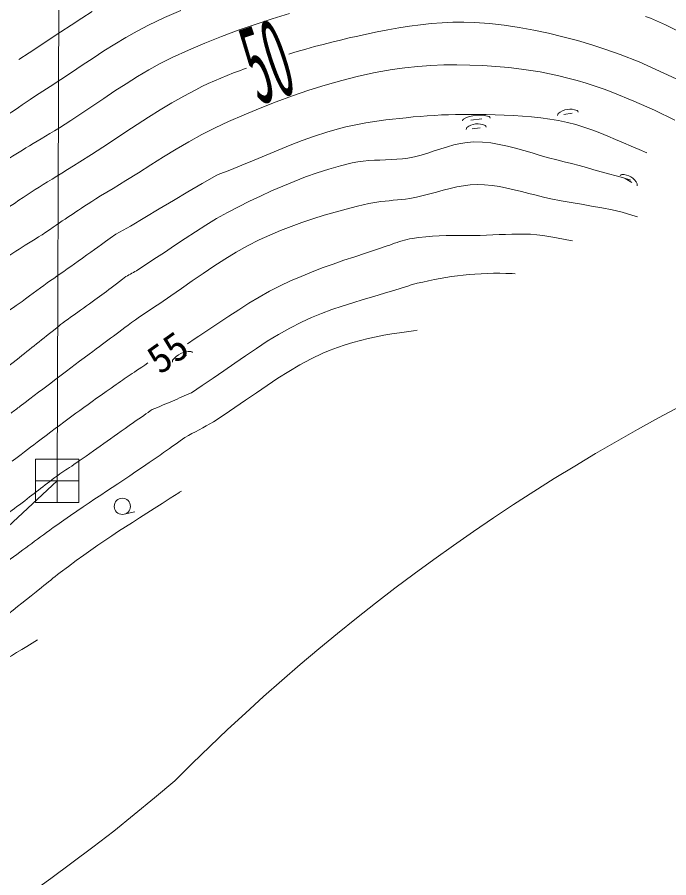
# Model space of a CAD drawing. Units: millimetres, scale not verified. Extents: x 40000 to 680000, y 20000 to 380000.
# Drawn here: x 345498 to 375664, y 240357 to 280176 of the extents above; entities that cross this region are included whole.
import ezdxf
from ezdxf.enums import TextEntityAlignment as Align

# ---------------------------------------------------------------- set-up
doc = ezdxf.new("R2010")
doc.units = ezdxf.units.MM
doc.header["$LTSCALE"] = 1000
for name, color, linetype, lineweight in [('M-BGD', 7, 'Continuous', 13), ('M-BMK-ROW', 30, 'Continuous', 13), ('M-STR-HTXT', 7, 'Continuous', 13)]:
    doc.layers.add(name, color=color, linetype=linetype, lineweight=lineweight)
doc.styles.add('ＭＳ ゴシック', font='')
doc.styles.get('ＭＳ ゴシック').set_extended_font_data('MS Gothic')

msp = doc.modelspace()

# ---------------------------------------------------------------- linework, layer by layer
at = {"layer": 'M-BGD'}
for p, q in [((371184, 275742), (370804, 275680)), ((367015, 275469), (366500, 275418)), ((366930, 275061), (366561, 275016)), ((373960, 272522), (373651, 272711)), ((353336, 264522), (352969, 264346)), ((350455, 257177), (350941, 257294))]:
    msp.add_line(p, q, dxfattribs=at)
for points in [[(345567, 278221), (346057, 278533), (346543, 278850), (347027, 279171), (347511, 279493), (347996, 279814), (348483, 280129), (348974, 280438)], [(353079, 280489), (352325, 280156), (351579, 279802), (351049, 279529), (350529, 279237), (350017, 278931), (349511, 278614), (349010, 278288), (348512, 277957), (348015, 277623), (347517, 277291), (347017, 276963), (346513, 276643)], [(347459, 275064), (347978, 275394), (348491, 275733), (349002, 276076), (349513, 276420), (350025, 276763), (350540, 277099), (351060, 277425), (351587, 277739), (352124, 278036), (352672, 278312), (353424, 278658), (354186, 278982), (354957, 279285), (355735, 279572), (356519, 279842), (357309, 280099), (358102, 280346)], [(358071, 278473), (358310, 278546), (358459, 278590), (358858, 278704), (359257, 278814), (359658, 278920), (360059, 279022), (360462, 279120), (360865, 279215), (361269, 279306), (361673, 279394), (362167, 279497), (362663, 279593), (363161, 279681), (363661, 279760), (364162, 279827), (364664, 279881), (365167, 279920), (365670, 279942), (366173, 279945), (366676, 279928), (367364, 279878), (368050, 279802), (368734, 279702), (369415, 279580), (370092, 279437), (370766, 279274), (371435, 279092), (372098, 278893), (372756, 278679), (373407, 278450), (374286, 278107)], [(374579, 280210), (374822, 280125), (375505, 279831), (376167, 279496)], [(349351, 271906), (349941, 272256), (350526, 272615), (351108, 272980), (351689, 273346), (352272, 273709), (352858, 274065), (353450, 274411), (354049, 274742), (354657, 275055), (355277, 275345), (356008, 275662), (356744, 275968), (357487, 276260), (358237, 276537), (358992, 276797), (359753, 277036), (360520, 277254), (361293, 277447), (362070, 277614), (362853, 277752), (363447, 277835), (364044, 277898), (364644, 277941), (365245, 277966), (365848, 277973), (366450, 277964), (367052, 277939), (367653, 277899), (368252, 277844), (368849, 277776), (369281, 277716), (369712, 277644), (370142, 277560), (370569, 277465), (370994, 277359), (371416, 277243), (371836, 277118), (372253, 276983), (372666, 276840), (373076, 276689), (374045, 276298), (374997, 275871), (375936, 275415)], [(374286, 278107), (376000, 277320), (376839, 276886), (377670, 276433), (378494, 275967), (379314, 275492), (380133, 275014), (380511, 274795)], [(348405, 273485), (348939, 273823), (349469, 274167), (349996, 274516), (350524, 274865), (351052, 275212), (351583, 275554), (352118, 275890), (352659, 276215), (353207, 276527), (353764, 276823), (354050, 276965), (354339, 277102), (354630, 277232), (354924, 277358), (355220, 277479), (355517, 277596), (355649, 277646), (355829, 277713), (355972, 277765), (356121, 277819)], [(374654, 273908), (374287, 274052), (373923, 274204), (373560, 274360), (373198, 274517), (372835, 274671), (372470, 274821), (372103, 274962), (371732, 275092), (371357, 275207), (370976, 275305), (370565, 275391), (370150, 275461), (369733, 275518), (369313, 275563), (368893, 275597), (368471, 275623), (368049, 275642), (367626, 275656), (367204, 275667), (366783, 275676), (366454, 275680), (366125, 275680), (365797, 275675), (365468, 275666), (365139, 275652), (364811, 275635), (364483, 275613), (364155, 275588), (363828, 275559), (363501, 275526), (363190, 275493), (362878, 275458), (362567, 275421), (362257, 275380), (361947, 275335), (361638, 275286), (361330, 275230), (361023, 275169), (360718, 275100), (360415, 275023), (359837, 274856), (359265, 274669), (358698, 274467), (358135, 274252), (357576, 274027), (357018, 273797), (356461, 273564), (355903, 273333), (355344, 273106), (354796, 272893)], [(373907, 272642), (373564, 272737), (373222, 272832), (372879, 272929), (372537, 273025), (372194, 273121), (371852, 273217), (371508, 273310), (371165, 273402), (370821, 273491), (370475, 273577), (370095, 273676), (369715, 273784), (369335, 273896), (368954, 274008), (368573, 274114), (368191, 274211), (367807, 274293), (367422, 274356), (367034, 274395), (366643, 274406), (366331, 274386), (366022, 274339), (365716, 274270), (365412, 274186), (365109, 274091), (364806, 273991), (364504, 273892), (364200, 273800), (363894, 273720), (363585, 273659), (363328, 273624), (363071, 273600), (362812, 273586), (362552, 273576), (362292, 273568), (362033, 273558), (361774, 273544), (361517, 273521), (361262, 273487), (361008, 273437), (360461, 273300), (359918, 273145), (359380, 272972), (358846, 272783), (358318, 272581), (357793, 272365), (357274, 272139), (356758, 271903), (356247, 271660), (355740, 271409), (355231, 271142), (354730, 270859), (354237, 270561), (353750, 270253), (353268, 269937), (352788, 269617), (352310, 269294), (351830, 268973), (351349, 268655), (351089, 268488)], [(354801, 272895), (354740, 272863), (354065, 272487), (353396, 272099), (352732, 271702), (352068, 271303), (351404, 270905), (350737, 270513), (350065, 270133)], [(352096, 266933), (352103, 266937), (352605, 267278), (353104, 267625), (353603, 267974), (354103, 268319), (354607, 268658), (355116, 268987), (355634, 269301), (356162, 269597), (356702, 269870), (357188, 270092), (357680, 270301), (358179, 270497), (358682, 270680), (359190, 270851), (359702, 271011), (360217, 271161), (360735, 271301), (361254, 271431), (361775, 271553), (361962, 271591), (362150, 271622), (362339, 271647), (362529, 271668), (362719, 271686), (362910, 271704), (363100, 271721), (363290, 271741), (363480, 271764), (363669, 271792), (363982, 271851), (364294, 271923), (364605, 272004), (364915, 272088), (365225, 272172), (365535, 272250), (365846, 272320), (366159, 272375), (366474, 272413), (366791, 272428), (367138, 272418), (367482, 272386), (367825, 272336), (368167, 272272), (368508, 272196), (368848, 272113), (369187, 272026), (369527, 271939), (369866, 271856), (370206, 271779), (370674, 271686), (371146, 271601), (371620, 271521), (372093, 271440), (372566, 271354), (373035, 271259), (373499, 271150)], [(373499, 271150), (373957, 271021), (374218, 270933)], [(353375, 265064), (353730, 265307), (353904, 265411), (354366, 265720), (354828, 266031), (355290, 266339), (355756, 266642), (356226, 266938), (356701, 267223), (357185, 267494), (357677, 267748), (358155, 267974), (358639, 268186), (359128, 268385), (359622, 268573), (360120, 268754), (360620, 268927), (361122, 269096), (361625, 269263), (362127, 269428), (362629, 269595), (362744, 269634), (362858, 269674), (362972, 269714), (363087, 269753), (363201, 269791), (363317, 269828), (363433, 269861), (363549, 269892), (363667, 269919), (363785, 269941), (364097, 269987), (364410, 270021), (364725, 270045), (365040, 270060), (365356, 270069), (365672, 270073), (365989, 270075), (366306, 270076), (366622, 270077), (366938, 270082), (367228, 270090), (367518, 270102), (367809, 270115), (368100, 270128), (368390, 270137), (368681, 270142), (368971, 270141), (369260, 270130), (369548, 270108), (369836, 270074), (370393, 269985), (370948, 269880), (371199, 269825)], [(368559, 268305), (368415, 268314), (368127, 268325), (367838, 268329), (367549, 268326), (367260, 268319), (366972, 268307), (366685, 268291), (366415, 268271), (366147, 268245), (365878, 268213), (365611, 268175), (365344, 268133), (365077, 268086), (364811, 268035), (364546, 267981), (364282, 267924), (364019, 267865), (363963, 267851), (363907, 267837), (363852, 267821), (363797, 267805), (363742, 267788), (363688, 267770), (363633, 267752), (363578, 267734), (363524, 267717), (363469, 267699), (362984, 267548), (362497, 267401), (362008, 267257), (361520, 267113), (361033, 266964), (360548, 266809), (360068, 266645), (359592, 266468), (359123, 266277), (358661, 266066), (358122, 265792), (357595, 265495), (357078, 265181), (356569, 264852), (356066, 264514), (355566, 264168), (355068, 263821), (354569, 263474), (354067, 263133), (353560, 262801)], [(354580, 261460), (355084, 261783), (355581, 262118), (356075, 262459), (356569, 262801), (357064, 263140), (357563, 263471), (358069, 263790), (358584, 264092), (359110, 264372), (359650, 264625), (359990, 264766), (360334, 264894), (360683, 265012), (361036, 265120), (361392, 265217), (361751, 265305), (362111, 265385), (362473, 265457), (362837, 265521), (363200, 265579), (363838, 265669), (364020, 265691)]]:
    msp.add_lwpolyline(points, dxfattribs=at)
msp.add_circle((350367, 257542), 375, dxfattribs=at)
for centre, radius, start, end in [((366888, 274115), 1535, 72.7977, 118.4075), ((367264, 275458), 146, 19.4553, 57.5312), ((370677, 275633), 158, 147.2514, 179.8503), ((371103, 275042), 878, 68.9747, 129.5723), ((371320, 275738), 158, 18.6928, 51.2981), ((366259, 275360), 146, 133.681, 171.7446), ((366821, 274418), 825, 65.6355, 128.2199), ((367053, 275050), 160, 15.9468, 47.8565), ((366444, 274976), 160, 145.9996, 177.9156), ((373544, 272748), 163, 108.4763, 139.8065), ((373501, 272119), 784, 26.3806, 90.639), ((374042, 272443), 163, 337.2131, 8.5432), ((353488, 263734), 976, 86.8872, 144.3217), ((353486, 264564), 155, 35.7387, 69.4695), ((352842, 264255), 155, 161.7362, 195.4727)]:
    msp.add_arc(centre, radius, start, end, dxfattribs=at)
for points in [[(346513, 276642), (345937, 276255), (345484, 275953), (345091, 275685)], [(347459, 275064), (346199, 274299), (345465, 273896), (344720, 273374)], [(350532, 268171), (350717, 268277), (350903, 268383), (351089, 268488)], [(351160, 266310), (351472, 266518), (351784, 266725), (352096, 266933)], [(353260, 260723), (353700, 260968), (354140, 261214), (354580, 261460)]]:
    msp.add_open_spline(points, degree=3, dxfattribs=at)
for points, knots in [([(344384, 270927), (344543, 271024), (344710, 271112), (344905, 271246), (346240, 272169), (346707, 272432), (348405, 273485)], [0, 0, 0, 0, 1, 1, 1, 2, 2, 2, 2]), ([(344609, 268711), (345350, 269384), (346050, 269691), (346992, 270343), (347901, 270972), (348207, 271174), (349351, 271906)], [0, 0, 0, 0, 1, 1, 1, 2, 2, 2, 2]), ([(350065, 270133), (349310, 269594), (349121, 269459), (348516, 269027), (347484, 268291), (346887, 267904), (345877, 267138), (345475, 266834), (345157, 266657), (344842, 266399)], [0, 0, 0, 0, 1, 1, 1, 2, 2, 2, 3, 3, 3, 3]), ([(350532, 268171), (349654, 267511), (349366, 267290), (348567, 266714), (348191, 266442), (347971, 266303), (347601, 266023), (347464, 265919), (347391, 265856), (347257, 265749), (346498, 265146), (346075, 264805), (345314, 264204), (345224, 264133), (345149, 264074), (345077, 264019)], [0, 0, 0, 0, 1, 1, 1, 2, 2, 2, 3, 3, 3, 4, 4, 4, 5, 5, 5, 5]), ([(351160, 266310), (350106, 265537), (349764, 265285), (348830, 264588), (347578, 263655), (346885, 263122), (345640, 262180), (345489, 262065), (345348, 261958), (345214, 261856)], [0, 0, 0, 0, 1, 1, 1, 2, 2, 2, 3, 3, 3, 3]), ([(345269, 259633), (345913, 260129), (346081, 260254), (346604, 260649), (347857, 261592), (348560, 262119), (349846, 263016), (350508, 263477), (350722, 263627), (351550, 264181)], [0, 0, 0, 0, 1, 1, 1, 2, 2, 2, 3, 3, 3, 3]), ([(351752, 262025), (352065, 262155), (352379, 262281), (352690, 262415), (352982, 262540), (353270, 262672), (353560, 262801)], [0, 0, 0, 0, 1, 1, 1, 2, 2, 2, 2]), ([(333781, 249590), (333828, 249610), (333876, 249632), (333927, 249659), (335531, 250483), (336152, 251389), (337675, 252354), (338404, 252815), (338912, 252903), (339636, 253372), (340156, 253709), (340385, 253984), (340882, 254354), (342036, 255212), (342762, 255580), (343938, 256410), (344592, 256873), (344956, 257137), (345597, 257618), (346294, 258141), (346669, 258454), (347372, 258968), (347659, 259178), (347833, 259276), (348125, 259479), (349206, 260230), (349803, 260661), (350881, 261416), (351250, 261674), (351483, 261837), (351752, 262025)], [0, 0, 0, 0, 1, 1, 1, 2, 2, 2, 3, 3, 3, 4, 4, 4, 5, 5, 5, 6, 6, 6, 7, 7, 7, 8, 8, 8, 9, 9, 9, 10, 10, 10, 10]), ([(329515, 246262), (329904, 246358), (330316, 246470), (330770, 246605), (331041, 246686), (331205, 246707), (331457, 246835), (331965, 247093), (332219, 247294), (332721, 247561), (332971, 247694), (333110, 247770), (333368, 247887), (333387, 247895), (333398, 247898), (333418, 247906), (333800, 248054), (334013, 248140), (334397, 248285), (334512, 248328), (334586, 248328), (334695, 248384), (335241, 248662), (335442, 248986), (335969, 249300), (337850, 250423), (339105, 250698), (340947, 251886), (342268, 252738), (342842, 253445), (344109, 254377), (344448, 254626), (344659, 254737), (345003, 254979), (345925, 255626), (346413, 256028), (347334, 256676), (349109, 257924), (350149, 258556), (351930, 259794), (352451, 260155), (352617, 260269), (353260, 260723)], [0, 0, 0, 0, 1, 1, 1, 2, 2, 2, 3, 3, 3, 4, 4, 4, 5, 5, 5, 6, 6, 6, 7, 7, 7, 8, 8, 8, 9, 9, 9, 10, 10, 10, 11, 11, 11, 12, 12, 12, 13, 13, 13, 14, 14, 14, 14]), ([(353101, 258250), (353063, 258226), (353022, 258199), (352979, 258172), (350806, 256777), (349547, 256046), (347494, 254480), (347146, 254214), (346959, 254055), (346616, 253784), (345290, 252737), (344568, 252123), (343207, 251123), (342771, 250801), (342490, 250674), (342020, 250404), (340262, 249394), (339163, 249044), (337376, 248086), (336592, 247666), (336194, 247355), (335397, 246962), (334988, 246761), (334732, 246707), (334326, 246501), (333721, 246192), (333446, 245893), (332818, 245634), (332091, 245334), (331666, 245205), (330907, 244995), (329163, 244514), (328155, 244353), (326367, 244075), (326309, 244066), (326252, 244058), (326197, 244050)], [0, 0, 0, 0, 1, 1, 1, 2, 2, 2, 3, 3, 3, 4, 4, 4, 5, 5, 5, 6, 6, 6, 7, 7, 7, 8, 8, 8, 9, 9, 9, 10, 10, 10, 11, 11, 11, 12, 12, 12, 12]), ([(346432, 251360), (345133, 250556), (343962, 249881), (342310, 248937), (342226, 248889), (342173, 248874), (342088, 248827), (339709, 247506), (338435, 246659), (336030, 245386), (335741, 245233), (335553, 245203), (335262, 245055), (334827, 244834), (334627, 244625), (334179, 244433), (332993, 243923), (332296, 243703), (331045, 243385), (330053, 243133), (329355, 242974), (328539, 242827)], [0, 0, 0, 0, 1, 1, 1, 2, 2, 2, 3, 3, 3, 4, 4, 4, 5, 5, 5, 6, 6, 6, 7, 7, 7, 7])]:
    msp.add_open_spline(points, degree=3, knots=knots, dxfattribs=at)
at = {"layer": 'M-BMK-ROW'}
for p, q in [((347442, 284440), (347348, 258728)), ((346348, 257728), (346348, 259728)), ((346348, 259728), (348348, 259728)), ((347348, 259728), (347348, 257728)), ((348348, 259728), (348348, 257728)), ((347348, 258728), (335728, 247897)), ((346348, 258728), (348348, 258728)), ((348348, 257728), (346348, 257728))]:
    msp.add_line(p, q, dxfattribs=at)
at = {"layer": 'M-STR-HTXT'}
for centre, radius, start, end in [((421233, 176881), 96450, 92.53907, 135.20133), ((292900, 314991), 92240, 262.60608, 310.49055)]:
    msp.add_arc(centre, radius, start, end, dxfattribs=at)

# ---------------------------------------------------------------- texts
at = {"layer": 'M-BGD', "style": 'ＭＳ ゴシック', "width": 0.4}
msp.add_text('50', height=3666, rotation=18.469, dxfattribs=at).set_placement((357042, 278165), align=Align.MIDDLE_CENTER)
at = {"layer": 'M-BGD', "style": 'ＭＳ ゴシック'}
msp.add_text('55', height=1320, rotation=35.357, dxfattribs=at).set_placement((352458, 264669), align=Align.MIDDLE_CENTER)

doc.saveas('drawing.dxf')
